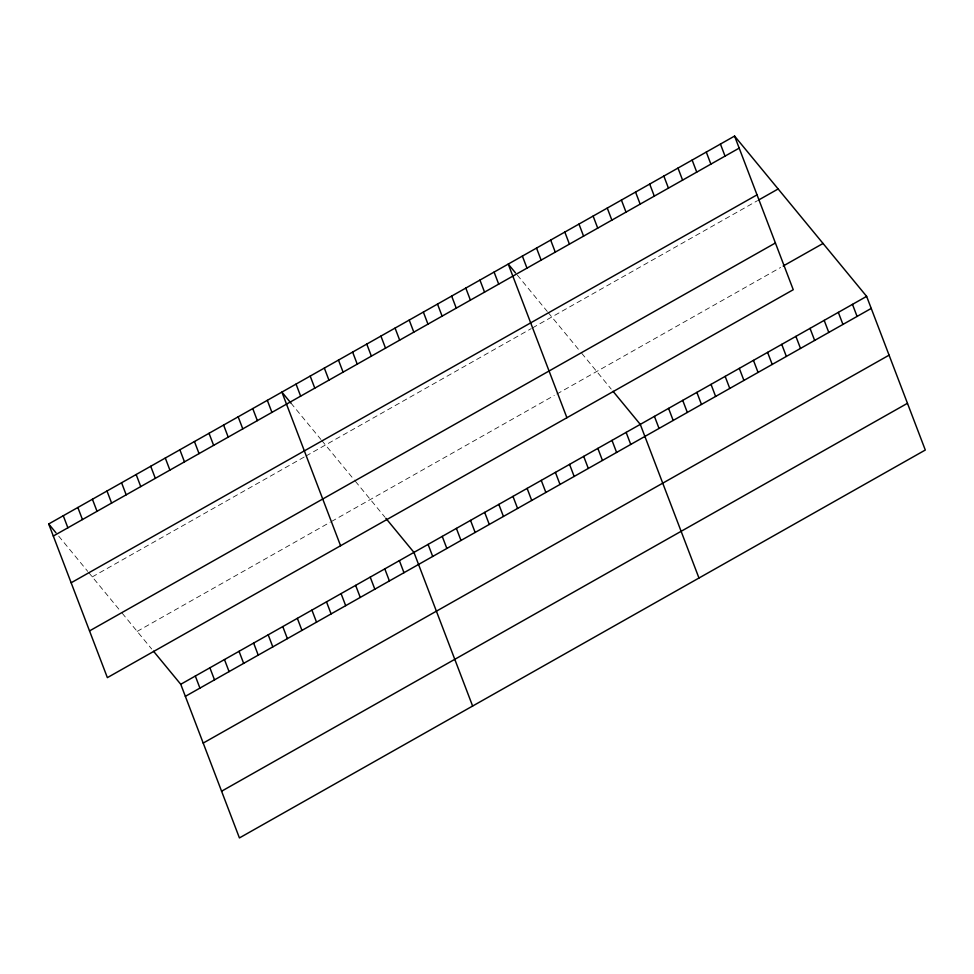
<?xml version="1.0" encoding="UTF-8"?>
<svg xmlns="http://www.w3.org/2000/svg" width="974" height="974" viewBox="0 0 974 974"><rect width="100%" height="100%" fill="white"/><g stroke="black" fill="none" stroke-linecap="round" stroke-linejoin="round"><path stroke-width="0.73" stroke-dasharray="4.87 3.65" d="M92.274 576.888L304.825 456.672M306.043 455.978L531.232 328.615M532.522 327.885L757.577 200.607M137.176 631.383L330.296 522.161M331.501 521.48L554.267 395.481M556.848 394.032L780.612 267.473M517.316 275.094L547.278 311.461M548.179 312.569L579.871 351.042M581.746 353.318L611.234 389.113M290.97 403.114L320.933 439.481M321.846 440.577L354.475 480.194M355.4 481.326L384.9 517.133M58.684 536.102L87.733 571.373M88.646 572.468L120.338 610.942M122.213 613.218L151.701 649.025"/><path stroke-width="1.46" d="M734.579 136.068L793.25 289.716L107.371 677.636L48.7 523.975L734.579 136.068L866.629 296.364L925.3 450.025L239.421 837.932L180.75 684.284L153.515 651.229M53.302 536.041L739.181 148.121M71.151 582.769L757.029 194.849M758.868 199.877L778.153 188.968M89.535 630.909L775.401 242.989M783.181 266.012L823.054 243.463M180.75 684.284L866.629 296.364M185.352 696.349L871.231 308.429M203.201 743.077L889.079 355.157M221.585 791.217L907.464 403.297M515.502 272.89L508.233 264.076L566.905 417.724M613.048 391.317L640.283 424.384L698.967 578.032M290.97 403.114L281.9 392.084L340.571 545.732M385.801 518.229L413.95 552.392L472.621 706.04M48.7 523.975L55.968 532.802M852.481 304.375L857.083 316.428M838.334 312.374L842.936 324.427M824.187 320.373L828.789 332.438M810.039 328.372L814.654 340.437M795.892 336.371L800.506 348.436M720.431 144.067L725.033 156.12M781.745 344.37L786.359 356.435M706.284 152.066L710.886 164.119M767.609 352.381L772.212 364.434M692.137 160.065L696.739 172.13M753.462 360.38L758.064 372.433M677.989 168.064L682.591 180.129M739.315 368.379L743.917 380.432M663.842 176.063L668.444 188.128M725.167 376.378L729.769 388.443M649.695 184.074L654.309 196.127M711.02 384.377L715.622 396.442M635.547 192.073L640.161 204.126M696.873 392.376L701.475 404.441M621.412 200.072L626.014 212.125M682.725 400.375L687.327 412.44M607.265 208.071L611.867 220.136M668.578 408.386L673.18 420.439M593.117 216.07L597.719 228.135M654.431 416.385L659.045 428.438M578.97 224.069L583.572 236.134M564.823 232.068L569.425 244.133M626.136 432.383L630.75 444.448M550.675 240.079L555.277 252.132M612.001 440.382L616.603 452.447M536.528 248.078L541.13 260.131M597.853 448.381L602.456 460.446M522.381 256.077L526.983 268.13M583.706 456.38L588.308 468.445M569.559 464.391L574.161 476.444M494.086 272.075L498.7 284.14M555.411 472.39L560.013 484.443M479.938 280.074L484.553 292.139M541.264 480.389L545.866 492.454M465.803 288.073L470.405 300.138M527.117 488.388L531.719 500.453M451.656 296.084L456.258 308.137M512.969 496.387L517.584 508.452M437.509 304.083L442.111 316.136M498.822 504.386L503.436 516.451M423.361 312.082L427.963 324.147M484.675 512.397L489.289 524.45M409.214 320.081L413.816 332.146M470.539 520.396L475.142 532.449M395.067 328.08L399.669 340.145M456.392 528.395L460.994 540.448M380.919 336.079L385.521 348.144M442.245 536.394L446.847 548.459M366.772 344.09L371.386 356.143M428.097 544.393L432.7 556.458M352.625 352.089L357.239 364.142M338.477 360.088L343.091 372.141M399.377 560.634L403.979 572.7M324.342 368.087L328.944 380.152M384.803 568.877L389.405 580.942M310.195 376.086L314.797 388.151M370.23 577.132L374.832 589.185M296.047 384.085L300.649 396.15M355.644 585.374L360.258 597.427M267.326 400.338L271.929 412.392M341.07 593.616L345.685 605.67M252.753 408.581L257.355 420.634M326.497 601.859L331.111 613.912M238.167 416.823L242.782 428.877M311.923 610.101L316.526 622.155M223.594 425.066L228.208 437.119M297.35 618.344L301.952 630.397M209.02 433.308L213.635 445.362M282.777 626.586L287.379 638.64M194.447 441.551L199.049 453.604M268.203 634.829L272.805 646.894M179.873 449.793L184.476 461.846M253.63 643.071L258.232 655.137M165.3 458.036L169.902 470.101M239.056 651.314L243.658 663.379M150.726 466.278L155.329 478.344M224.47 659.556L229.085 671.622M136.153 474.521L140.755 486.586M209.897 667.799L214.511 679.864M121.58 482.763L126.182 494.829M195.324 676.041L199.926 688.107M106.994 491.006L111.608 503.071M92.42 499.248L97.035 511.313M77.847 507.491L82.449 519.556M63.273 515.733L67.876 527.798"/></g></svg>
